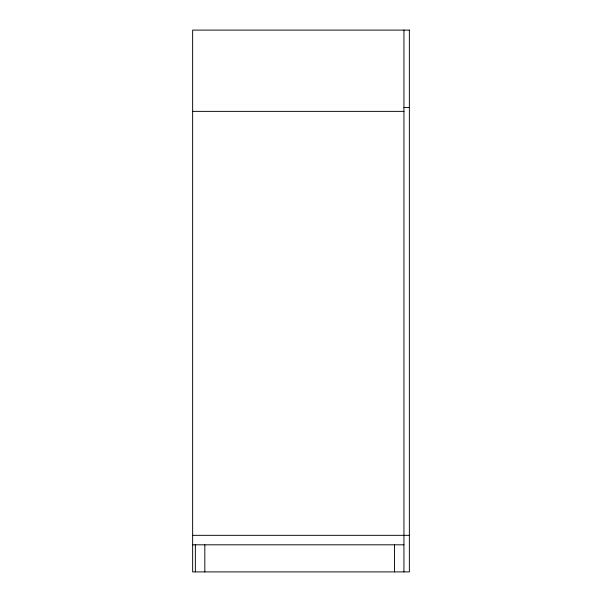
<?xml version="1.0" encoding="UTF-8"?>
<svg xmlns="http://www.w3.org/2000/svg" width="602" height="602" viewBox="0 0 602 602"><rect width="100%" height="100%" fill="white"/><g stroke="black" fill="none" stroke-linecap="round" stroke-linejoin="round"><path stroke-width="0.9" d="M403.942 107.465L409.36 107.465M192.64 111.37L403.942 111.37M192.64 535.328L409.36 535.328M192.64 544.81L403.942 544.81M403.942 30.1L403.942 571.9M394.461 544.81L394.461 571.9M204.83 544.81L204.83 571.9M195.349 544.81L195.349 571.9M409.36 30.1L192.64 30.1L192.64 571.9L409.36 571.9L409.36 30.1"/></g></svg>
